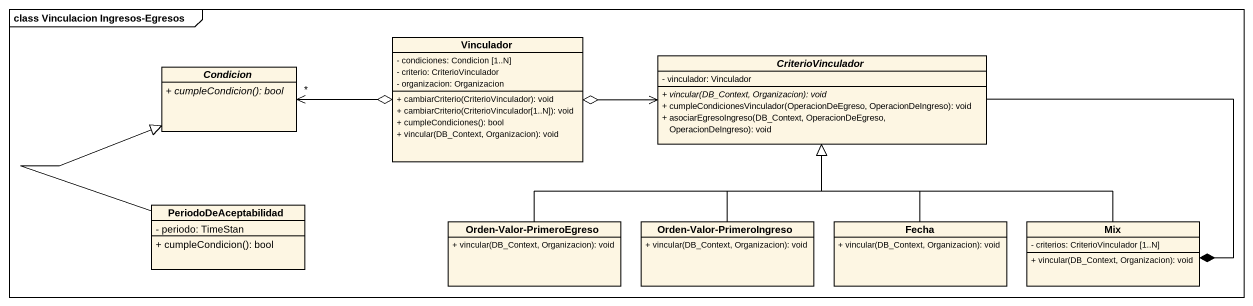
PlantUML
@startuml
mainframe class Vinculacion Ingresos-Egresos
hide circle
hide empty members
skinparam classAttributeIconSize 0
class Vinculador {
  - condiciones: Condicion [1..N]
  - criterio: CriterioVinculador
  - organizacion: Organizacion
  + cambiarCriterio(CriterioVinculador): void
  + cambiarCriterio(CriterioVinculador[1..N]): void
  + cumpleCondiciones(): bool
  + vincular(DB_Context, Organizacion): void
}
abstract class Condicion {
  {abstract} + cumpleCondicion(): bool
}
abstract class CriterioVinculador {
  - vinculador: Vinculador
  {abstract} + vincular(DB_Context, Organizacion): void
  + cumpleCondicionesVinculador(OperacionDeEgreso, OperacionDeIngreso): void
  + asociarEgresoIngreso(DB_Context, OperacionDeEgreso, OperacionDeIngreso): void
}
class PeriodoDeAceptabilidad {
  - periodo: TimeStan
  + cumpleCondicion(): bool
}
class "Orden-Valor-PrimeroEgreso" as Orden_Valor_PrimeroEgreso {
  + vincular(DB_Context, Organizacion): void
}
class "Orden-Valor-PrimeroIngreso" as Orden_Valor_PrimeroIngreso {
  + vincular(DB_Context, Organizacion): void
}
class Fecha {
  + vincular(DB_Context, Organizacion): void
}
class Mix {
  - criterios: CriterioVinculador [1..N]
  + vincular(DB_Context, Organizacion): void
}
Vinculador o-left-> "*" Condicion
Vinculador o-right-> CriterioVinculador
CriterioVinculador -right-* Mix
PeriodoDeAceptabilidad -up-|> Condicion
Orden_Valor_PrimeroEgreso -right-|> CriterioVinculador
Orden_Valor_PrimeroIngreso -up-|> CriterioVinculador
Fecha -up-|> CriterioVinculador
Mix -left-|> CriterioVinculador
@enduml
